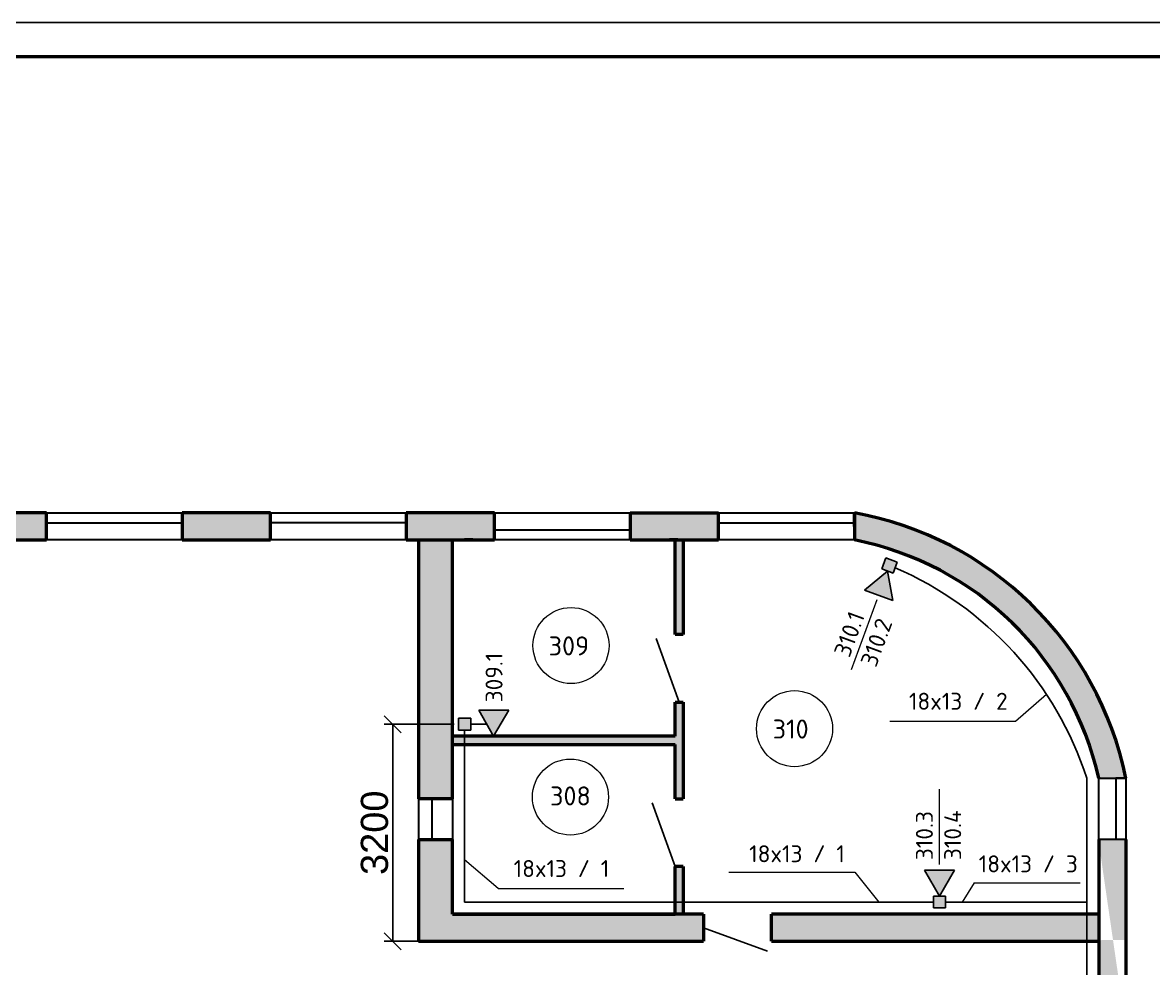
# Model space of a CAD drawing. Header units: millimetres. Extents: x -1090 to -245, y 2149 to 3399.
# Drawn here: x -549.2 to -382.7, y 2603.8 to 2743.1 of the extents above; entities that cross this region are included whole.
import ezdxf

# ---------------------------------------------------------------- set-up
doc = ezdxf.new("R2010")
doc.units = ezdxf.units.MM
for name, color, linetype, lineweight in [('LAN SKS', 200, 'Continuous', 25), ('lines', 246, 'Continuous', 9), ('Names', 40, 'Continuous', 13), ('NUM Room', 13, 'Continuous', 13), ('Окна', 2, 'Continuous', 30), ('Стенки', 3, 'Continuous', 50)]:
    doc.layers.add(name, color=color, linetype=linetype, lineweight=lineweight)
for name, color, linetype in [('Ramka', 7, 'Continuous'), ('rozetki', 7, 'Continuous'), ('размеры', 130, 'Continuous')]:
    doc.layers.add(name, color=color, linetype=linetype)
doc.styles.add('lenka', font='isocpeur.ttf')
doc.styles.get("Standard").update_dxf_attribs({"font": 'arial.ttf'})
doc.dimstyles.new('100', dxfattribs={"dimtxt": 4, "dimasz": 2.5, "dimexe": 1.25, "dimexo": 0.625, "dimtad": 1, "dimdec": 0, "dimlfac": 100, "dimtxsty": 'Standard', "dimblk": 'OBLIQUE', "dimcen": 2.5, "dimadec": 0, "dimazin": 0, "dimtfac": 1, "dimtdec": 0, "dimtmove": 0, "dimatfit": 3, "dimldrblk": 'OPEN90', "dimfxl": 1, "dimarcsym": 0})
pattern_1 = [(45, (0, 0), (-3.143089642374203, 3.143089642374203), []), (45, (3.143091, 0), (-3.143089642374203, 3.143089642374203), [5.556249999999999, -1.11125, 0, -1.11125])]

# ---------------------------------------------------------------- blocks, each defined once
blk = doc.blocks.new('_Oblique')
at = {"color": 0, "linetype": 'ByBlock', "lineweight": -2}
blk.add_line((-0.5, -0.5), (0.5, 0.5), dxfattribs=at)
blk = doc.blocks.new('*D37')
at = {"layer": 'размеры', "color": 0, "lineweight": -2, "transparency": 16777216}
for p, q in [((-485.6188798995645, 2639.732682319159), (-495.9307828290184, 2639.732682319159)), ((-494.6807828290184, 2639.732682319159), (-494.6807828290184, 2607.76855307141)), ((-484.0182960442889, 2607.76855307141), (-495.9307828290184, 2607.76855307141))]:
    blk.add_line(p, q, dxfattribs=at)
at = {"layer": 'размеры', "color": 0, "lineweight": -2, "transparency": 16777216, "xscale": 2.5, "yscale": 2.5, "zscale": 2.5}
for p, rotation in [((-494.6807828290184, 2639.732682319159), 90), ((-494.6807828290184, 2607.76855307141), 270)]:
    blk.add_blockref('_Oblique', p, dxfattribs=dict(at, rotation=rotation))
at = {"layer": 'размеры', "color": 0, "transparency": 16777216, "insert": (-497.3494390363858, 2623.750617695285), "char_height": 4, "attachment_point": 5, "rotation": 90}
blk.add_mtext('3200', dxfattribs=at)
blk = doc.blocks.new('_Open90')
at = {"color": 0, "linetype": 'ByBlock', "lineweight": -2}
for p, q in [((0, 0), (-1, 0)), ((-0.5, 0.5), (0, 0)), ((0, 0), (-0.5, -0.5))]:
    blk.add_line(p, q, dxfattribs=at)

msp = doc.modelspace()

# ---------------------------------------------------------------- hatches: boundary and pattern name
at = {"ltscale": 60}
h = msp.add_hatch(dxfattribs=at)
h.set_pattern_fill('ANSI35', color=0, scale=0.7, style=0)
h.set_pattern_definition([(45, (-878.6569104692226, 2585.96855533091), (-3.143089642374203, 3.143089642374203), []), (45, (-875.5138194692225, 2585.96855533091), (-3.143089642374203, 3.143089642374203), [5.556249999999999, -1.11125, 0, -1.11125])])
edge = h.paths.add_edge_path()
edge.add_line((-908.6883315013029, 2666.772592270163), (-908.6883315013029, 2670.772592270163))
edge.add_arc((-899.8032065013028, 2621.672592270163), 49.89744929618809, 100.2572301105515, 168.4390031005942)
edge.add_line((-948.6883315013038, 2631.67259227016), (-947.1883315013038, 2631.67259227016))
edge.add_line((-947.1883315013038, 2631.67259227016), (-944.6883315013029, 2631.672592270163))
edge.add_arc((-899.8270815013026, 2621.672592270163), 45.9622861872921, 101.11588012493479, 167.4336712769459, ccw=False)
h.paths.add_polyline_path([(-875.6883315013027, 2670.772592270162), (-888.6883315013029, 2670.772592270163), (-888.6883315013027, 2666.772592270162), (-875.6883315013029, 2666.772592270163)])
h.paths.add_polyline_path([(-842.6883315013027, 2670.772592270162), (-855.6883315013029, 2670.772592270163), (-855.6883315013027, 2666.772592270162), (-842.6883315013029, 2666.772592270163)])
h.paths.add_polyline_path([(-809.6883315013027, 2670.772592270162), (-822.688331501303, 2670.772592270163), (-822.688331501303, 2666.772592270162), (-809.6883315013029, 2666.772592270163)])
h.paths.add_polyline_path([(-776.6883315013029, 2670.772592270162), (-789.6883315013027, 2670.772592270163), (-789.6883315013029, 2666.772592270163), (-776.6883315013027, 2666.772592270162)])
h.paths.add_polyline_path([(-743.688331501303, 2670.772592270163), (-756.688331501303, 2670.772592270163), (-756.688331501303, 2666.772592270162), (-743.6883315013029, 2666.772592270163)])
h.paths.add_polyline_path([(-710.6883315013029, 2670.772592270162), (-723.6883315013027, 2670.772592270163), (-723.688331501303, 2666.772592270163), (-710.688331501303, 2666.772592270163)])
h.paths.add_polyline_path([(-677.6883315013029, 2670.772592270162), (-690.6883315013027, 2670.772592270163), (-690.6883315013029, 2666.772592270163), (-677.6883315013027, 2666.772592270162)])
h.paths.add_polyline_path([(-644.6883315013029, 2670.772592270162), (-657.6883315013027, 2670.772592270163), (-657.6883315013029, 2666.772592270163), (-644.6883315013027, 2666.772592270162)])
h.paths.add_polyline_path([(-611.6883315013029, 2670.772592270163), (-624.6883315013029, 2670.772592270162), (-624.6883315013027, 2666.772592270162), (-611.6883315013029, 2666.772592270163)])
h.paths.add_polyline_path([(-545.6883315013029, 2670.772592270163), (-578.6883315013029, 2670.772592270163), (-591.6883315013029, 2670.772592270162), (-591.6883315013029, 2666.772592270163), (-588.6883315013029, 2666.772592270163), (-578.6883315013029, 2666.772592270163), (-545.6883315013029, 2666.772592270163)])
h.paths.add_polyline_path([(-512.6883315013029, 2670.772592270163), (-525.6883315013029, 2670.772592270162), (-525.6883315013029, 2666.772592270162), (-512.6883315013029, 2666.772592270162)])
h.paths.add_polyline_path([(-479.6883315013029, 2670.772592270163), (-492.6883315013029, 2670.772592270162), (-492.6883315013028, 2666.772592270162), (-479.6883315013029, 2666.772592270162)])
h.paths.add_polyline_path([(-446.6883315013029, 2670.772592270163), (-459.6883315013029, 2670.772592270162), (-459.6883315013029, 2666.772592270162), (-446.6883315013029, 2666.772592270162)])
edge = h.paths.add_edge_path()
edge.add_line((-426.6883315013029, 2670.772592270163), (-426.6883315013028, 2666.772592270163))
edge.add_arc((-435.5495815013034, 2621.672592270163), 45.96228618729211, 12.56632872305289, 78.88411987506481, ccw=False)
edge.add_line((-390.6883315013029, 2631.672592270163), (-386.6883315013029, 2631.672592270163))
edge.add_arc((-435.573456501303, 2621.672592270163), 49.89744929618804, 11.56099689941001, 79.74276988944833)
h.paths.add_polyline_path([(-386.7740118344182, 2611.672592270163), (-386.6883315013029, 2611.672592270163), (-386.6883315013029, 2622.672592270163), (-390.6883315013029, 2622.672592270163), (-390.6883315013027, 2611.672592270162), (-438.8883315013027, 2611.672592270163), (-438.8883315013027, 2607.672592270163), (-386.7740118344182, 2607.951293855999), (-386.7740118344182, 2611.858393327387)])
edge = h.paths.add_edge_path()
edge.add_line((-386.6883315013029, 2561.872592270163), (-388.1883315013029, 2561.872592270163))
edge.add_line((-388.1883315013029, 2561.872592270163), (-390.6883315013029, 2561.872592270162))
edge.add_arc((-437.9799981679695, 2571.872592270162), 48.33737411269993, 283.50918028841426, 348.0604689175695, ccw=False)
edge.add_line((-426.6883315013029, 2524.872592270162), (-426.6883315013031, 2520.872592270163))
edge.add_arc((-437.9508315013034, 2571.872592270163), 52.22876512277552, 282.4529527938324, 348.9616859432564)
h.paths.add_polyline_path([(-446.6883315013029, 2524.872592270162), (-459.6883315013029, 2524.872592270162), (-459.6883315013029, 2520.872592270163), (-446.6883315013029, 2520.872592270163)])
h.paths.add_polyline_path([(-479.6883315013029, 2524.872592270162), (-492.6883315013029, 2524.872592270162), (-492.6883315013029, 2520.872592270163), (-479.6883315013029, 2520.872592270164)])
h.paths.add_polyline_path([(-512.6883315013029, 2524.872592270162), (-525.6883315013029, 2524.872592270162), (-525.6883315013029, 2520.872592270163), (-512.6883315013029, 2520.872592270163)])
h.paths.add_polyline_path([(-547.6883315013029, 2524.872592270162), (-560.6883315013027, 2524.872592270162), (-560.6883315013029, 2520.872592270163), (-547.6883315013027, 2520.872592270163)])
h.paths.add_polyline_path([(-580.6883315013029, 2524.872592270162), (-593.6883315013029, 2524.872592270162), (-593.6883315013029, 2520.872592270163), (-580.6883315013029, 2520.872592270163)])
h.paths.add_polyline_path([(-613.6883315013029, 2524.872592270162), (-617.6883315013029, 2524.872592270162), (-626.6883315013027, 2524.872592270162), (-626.6883315013029, 2520.872592270163), (-613.6883315013029, 2520.872592270163)])
h.paths.add_polyline_path([(-646.6883315013027, 2524.872592270162), (-659.6883315013029, 2524.872592270162), (-659.6883315013027, 2520.872592270163), (-646.6883315013029, 2520.872592270163)])
h.paths.add_polyline_path([(-679.6883315013029, 2524.872592270162), (-692.6883315013027, 2524.872592270162), (-692.6883315013029, 2520.872592270163), (-679.6883315013029, 2520.872592270163)])
h.paths.add_polyline_path([(-712.6883315013029, 2524.872592270162), (-725.6883315013029, 2524.872592270162), (-725.6883315013029, 2520.872592270163), (-712.6883315013027, 2520.872592270163)])
h.paths.add_polyline_path([(-745.688331501303, 2524.872592270162), (-758.6883315013029, 2524.872592270162), (-758.6883315013029, 2520.872592270163), (-745.6883315013027, 2520.872592270163)])
h.paths.add_polyline_path([(-778.6883315013029, 2524.872592270162), (-791.6883315013029, 2524.872592270162), (-791.6883315013029, 2520.872592270163), (-778.6883315013027, 2520.872592270163)])
h.paths.add_polyline_path([(-811.6883315013027, 2524.872592270162), (-824.6883315013027, 2524.872592270162), (-824.688331501303, 2520.872592270163), (-811.6883315013029, 2520.872592270163)])
h.paths.add_polyline_path([(-844.6883315013029, 2524.872592270162), (-857.6883315013027, 2524.872592270162), (-857.6883315013029, 2520.872592270163), (-844.6883315013029, 2520.872592270163)])
h.paths.add_polyline_path([(-877.6883315013029, 2524.872592270162), (-890.6883315013027, 2524.872592270162), (-890.6883315013029, 2520.872592270163), (-877.6883315013029, 2520.872592270163)])
edge = h.paths.add_edge_path()
edge.add_line((-944.6883315013029, 2561.872592270162), (-948.6883315013029, 2561.872592270162))
edge.add_arc((-896.7804367644613, 2571.872592270162), 52.86236407890796, 190.9043796654569, 254.7461321053236)
edge.add_line((-910.6883315013029, 2520.872592270163), (-910.6883315013029, 2522.872592270163))
edge.add_line((-910.6883315013029, 2522.872592270163), (-910.6883315013029, 2524.872592270162))
edge.add_arc((-896.6736256189499, 2571.872592270162), 49.04499955111487, 191.7647850316145, 253.39619653507282, ccw=False)
h.paths.add_polyline_path([(-399.1067978437732, 2585.872592270162), (-399.1067978437732, 2581.96855307141), (-390.6883315013029, 2581.872592270162), (-390.6883315013029, 2570.872592270162), (-386.6883315013029, 2570.872592270162), (-386.6883315013029, 2594.865492798775), (-390.7740118344182, 2622.858393327388), (-390.7512259685791, 2586.058393327387)])
h.paths.add_polyline_path([(-906.6348068167117, 2585.920574930286), (-906.6348068167117, 2582.016535731534), (-893.6569104692226, 2581.872592270162), (-893.6569104692227, 2585.872592270162)])
h.paths.add_polyline_path([(-906.6348068167118, 2582.016535731534), (-906.6348068167117, 2585.920574930286), (-944.7798577131641, 2586.058393327387), (-944.7740118344182, 2622.858393327388), (-948.7740118344182, 2622.858393327388), (-948.688331501303, 2570.872592270162), (-944.6883315013029, 2570.872592270162), (-944.688331501303, 2581.872592270162)])
h = msp.add_hatch(dxfattribs=at)
h.set_pattern_fill('ANSI35', color=0, scale=0.7, style=0)
h.set_pattern_definition(pattern_1)
h.paths.add_polyline_path([(-899.8176280059062, 2611.76855307141), (-944.6932960442891, 2611.76855307141), (-944.6932960442891, 2622.768553071411), (-948.6932960442891, 2622.768553071411), (-948.6932960442892, 2611.76855307141), (-948.755856636305, 2611.76855307141), (-948.7558566363051, 2607.76855307141), (-946.6932960442891, 2607.76855307141), (-916.3276193474021, 2607.76855307141), (-899.817628005906, 2607.76855307141)])
h.paths.add_polyline_path([(-870.693296044289, 2611.76855307141), (-886.817628005906, 2611.76855307141), (-886.817628005906, 2607.76855307141), (-870.6932960442891, 2607.76855307141)])
h.paths.add_polyline_path([(-761.1905317894943, 2611.76855307141), (-811.643296044289, 2611.76855307141), (-857.6932960442892, 2611.76855307141), (-857.693296044289, 2607.76855307141), (-811.643296044289, 2607.76855307141), (-761.1905317894943, 2607.767913911665)])
h.paths.add_polyline_path([(-672.7472249661205, 2611.76855307141), (-715.2932960442895, 2611.76855307141), (-748.1905913389728, 2611.767913910508), (-748.1905913389728, 2607.76855307141), (-672.7472249661205, 2607.76855307141)])
h.paths.add_polyline_path([(-655.4653671616898, 2611.76855307141), (-659.7472249661205, 2611.76855307141), (-659.7472249661205, 2607.76855307141), (-655.4653671616898, 2607.768553071409)])
h.paths.add_polyline_path([(-641.6932960442891, 2611.76855307141), (-648.6932960442891, 2611.76855307141), (-655.4653671616898, 2611.76855307141), (-655.4653671616898, 2611.768549481349), (-655.4653671616898, 2607.768553071409), (-641.6932960442891, 2607.76855307141)])
h.paths.add_polyline_path([(-605.6932960442891, 2611.76855307141), (-631.6932960442892, 2611.76855307141), (-631.6932960442892, 2607.76855307141), (-605.6932960442891, 2607.76855307141)])
h.paths.add_polyline_path([(-560.305649902064, 2615.76855307141), (-563.305649902064, 2615.76855307141), (-563.305649902064, 2612.76855307141), (-581.6932960442891, 2612.76855307141), (-581.6932960442891, 2666.86855307141), (-588.6932960442891, 2666.86855307141), (-588.6932960442891, 2611.76855307141), (-595.6932960442891, 2611.76855307141), (-595.6932960442892, 2607.76855307141), (-560.305649902064, 2607.76855307141)])
h.paths.add_polyline_path([(-560.305649902064, 2634.46855307141), (-563.305649902064, 2634.46855307141), (-563.305649902064, 2631.46855307141), (-563.305649902064, 2627.26855307141), (-560.305649902064, 2627.26855307141)], flags=17)
h.paths.add_polyline_path([(-560.3056499020639, 2652.46855307141), (-563.305649902064, 2652.46855307141), (-563.305649902064, 2649.46855307141), (-563.305649902064, 2645.96855307141), (-560.305649902064, 2645.96855307141)])
h.paths.add_polyline_path([(-560.305649902064, 2666.86855307141), (-563.305649902064, 2666.86855307141), (-563.305649902064, 2663.96855307141), (-560.305649902064, 2663.96855307141)], flags=17)
h.paths.add_polyline_path([(-485.893296044289, 2666.868553071411), (-490.893296044289, 2666.86855307141), (-490.8932960442899, 2628.76855307141), (-485.8932960442889, 2628.76855307141)])
h.paths.add_polyline_path([(-485.8932960442889, 2622.76855307141), (-490.8932960442899, 2622.768553071409), (-490.8932960442889, 2607.76855307141), (-475.8932960442889, 2607.768553071409), (-448.8932960442889, 2607.76855307141), (-448.8932960442889, 2611.76855307141), (-465.8932960442899, 2611.76855307141), (-485.8932960442889, 2611.76855307141)])
h.paths.add_polyline_path([(-409.1067978437732, 2585.96855307141), (-499.6932960442891, 2585.96855307141), (-529.6932960442891, 2585.96855307141), (-529.6932960442891, 2581.96855307141), (-499.6932960442891, 2581.96855307141), (-417.3932960442889, 2581.96855307141), (-409.1067978437732, 2581.96855307141), (-409.1067978437732, 2583.96855307141)])
h.paths.add_polyline_path([(-542.6932960442891, 2585.96855307141), (-588.6932960442891, 2585.96855307141), (-623.9911051667023, 2585.96855307141), (-627.5449313562772, 2581.96855307141), (-575.6932960442891, 2581.96855307141), (-558.6932960442891, 2581.96855307141), (-542.6932960442891, 2581.96855307141)])
h.paths.add_polyline_path([(-623.9911051667025, 2585.96855307141), (-634.9932960442893, 2585.96855307141), (-634.9932960442893, 2581.96855307141), (-627.5449313562774, 2581.96855307141)])
h.paths.add_polyline_path([(-647.9932960442893, 2585.96855307141), (-652.2153616917357, 2585.96855307141), (-652.2153616917357, 2581.982534469041), (-647.9932960442893, 2581.982534469041)])
h.paths.add_polyline_path([(-652.2153616917357, 2585.96855307141), (-660.0812257211755, 2585.96855307141), (-657.4930853707349, 2581.982534469041), (-652.2153616917357, 2581.982534469041)])
h.paths.add_polyline_path([(-660.0812257211757, 2585.96855307141), (-668.3772825688811, 2585.96855307141), (-668.377282568881, 2581.982534469041), (-657.4930853707353, 2581.982534469041)])
h.paths.add_polyline_path([(-683.3772230194028, 2585.954940585837), (-683.3772230194027, 2585.96855307141), (-878.6569071866907, 2585.955458240475), (-878.6569071866905, 2581.981647902345), (-683.3772230194027, 2581.994251617577), (-683.3772230194027, 2581.982165556982)])
h.paths.add_polyline_path([(-878.6569071866905, 2585.955458240475), (-878.6569071866905, 2585.96855307141), (-878.6569071866905, 2581.96855307141), (-878.6569071866907, 2581.981647902346)])
h = msp.add_hatch(dxfattribs=at)
h.set_pattern_fill('ANSI35', color=0, scale=0.7, style=0)
h.set_pattern_definition(pattern_1)
h.paths.add_polyline_path([(-909.6932960442902, 2647.660727980052), (-910.893296044289, 2647.660727980052), (-910.893296044289, 2629.76855307141), (-909.69329604429, 2629.76855307141)])
h.paths.add_polyline_path([(-909.6932960442898, 2619.76855307141), (-910.893296044289, 2619.76855307141), (-910.893296044289, 2611.76855307141), (-909.6932960442891, 2611.76855307141)])
h.paths.add_polyline_path([(-877.6932960442883, 2666.86855307141), (-878.8932960442888, 2666.86855307141), (-878.893296044289, 2613.570186277336), (-877.693296044289, 2613.570186277335)])
h.paths.add_polyline_path([(-877.6932960442892, 2613.570186277336), (-878.8932960442891, 2613.570186277336), (-878.8932960442888, 2611.76855307141), (-877.6932960442891, 2611.76855307141)])
h.paths.add_polyline_path([(-846.0932960442886, 2666.86855307141), (-847.2932960442886, 2666.86855307141), (-847.2932960442886, 2627.66855307141), (-847.2932960442886, 2613.570186277335), (-846.0932960442889, 2613.570186277336), (-846.0932960442888, 2628.86855307141), (-846.0932960442888, 2632.373776329521), (-846.1102380723969, 2632.383735621469), (-846.0932960442888, 2632.393432295872)])
h.paths.add_polyline_path([(-846.0932960442888, 2613.570186277336), (-847.2932960442886, 2613.570186277336), (-847.2932960442885, 2611.76855307141), (-846.0932960442888, 2611.76855307141)])
h.paths.add_polyline_path([(-778.1932960442891, 2666.86855307141), (-783.1932960442891, 2666.86855307141), (-783.1932960442892, 2638.96855307141), (-778.1932960442891, 2638.96855307141), (-778.1932960442891, 2640.16855307141)])
h.paths.add_polyline_path([(-778.1932960442892, 2627.66855307141), (-783.1932960442891, 2627.66855307141), (-783.1932960442891, 2613.570186277336), (-778.1932960442892, 2613.570186277336)])
h.paths.add_polyline_path([(-778.1932960442891, 2613.570186277336), (-783.1932960442892, 2613.570186277336), (-783.1932960442891, 2611.76855307141), (-780.6932960442891, 2611.76855307141), (-778.1932960442891, 2611.76855307141)])
h.paths.add_polyline_path([(-764.1932960442891, 2640.16855307141), (-778.1932960442891, 2640.168553071411), (-778.1932960442891, 2638.96855307141), (-764.1932960442891, 2638.96855307141)])
h.paths.add_polyline_path([(-744.9932960442893, 2640.168553071411), (-754.1932960442891, 2640.16855307141), (-754.1932960442891, 2638.96855307141), (-744.9932960442894, 2638.96855307141)])
h.paths.add_polyline_path([(-743.7932960442895, 2666.868553071411), (-744.9932960442893, 2666.86855307141), (-744.9932960442892, 2633.96855307141), (-743.7932960442895, 2633.96855307141)])
h.paths.add_polyline_path([(-743.7932960442895, 2623.96855307141), (-744.9932960442893, 2623.96855307141), (-744.9932960442893, 2613.570186277336), (-743.7932960442895, 2613.570186277336)])
h.paths.add_polyline_path([(-743.7932960442896, 2613.570186277336), (-744.9932960442893, 2613.570186277336), (-744.9932960442893, 2611.76855307141), (-743.7932960442895, 2611.76855307141)])
h.paths.add_polyline_path([(-714.0932960442896, 2666.86855307141), (-715.2932960442895, 2666.86855307141), (-715.2932960442896, 2648.342940444974), (-714.0932960442897, 2648.342940444973)])
h.paths.add_polyline_path([(-714.0932960442894, 2648.342940444973), (-715.291471391236, 2648.342940444973), (-715.2932960442895, 2648.341867831214), (-715.2932960442894, 2613.570186277336), (-714.0932960442897, 2613.570186277336)])
h.paths.add_polyline_path([(-714.0932960442897, 2613.570186277336), (-715.2932960442896, 2613.570186277336), (-715.2932960442895, 2611.76855307141), (-714.0932960442897, 2611.76855307141)])
h.paths.add_polyline_path([(-648.6932960442891, 2666.868553071411), (-653.6932960442891, 2666.868553071411), (-653.6932960442891, 2611.76855307141), (-649.6932960442891, 2611.76855307141), (-648.6932960442891, 2611.76855307141)])
h.paths.add_polyline_path([(-451.893296044289, 2642.96855307141), (-453.0932960442888, 2642.96855307141), (-453.0932960442888, 2637.96855307141), (-484.1212149380991, 2637.96855307141), (-484.1212149380991, 2636.76855307141), (-453.0932960442888, 2636.76855307141), (-453.0932960442887, 2628.76855307141), (-451.8932960442889, 2628.76855307141)])
h.paths.add_polyline_path([(-451.8932960442889, 2666.86855307141), (-453.0932960442888, 2666.86855307141), (-453.0932960442888, 2652.96855307141), (-451.8932960442889, 2652.96855307141)])
h.paths.add_polyline_path([(-484.121214938099, 2637.96855307141), (-485.8932960442888, 2637.96855307141), (-485.8932960442888, 2636.76855307141), (-484.121214938099, 2636.76855307141)])
h.paths.add_polyline_path([(-451.8932960442889, 2618.76855307141), (-453.0932960442888, 2618.76855307141), (-453.0932960442888, 2613.540615371719), (-451.8932960442889, 2613.540615371719)])
h.paths.add_polyline_path([(-451.8932960442889, 2613.540615371719), (-453.0932960442888, 2613.540615371719), (-453.0932960442888, 2611.76855307141), (-451.8932960442889, 2611.76855307141)])
at = {"layer": 'rozetki'}
h = msp.add_hatch(color=0, dxfattribs=at)
h.paths.add_polyline_path([(-906.983045286308, 2646.807919529017), (-906.9830452863089, 2647.660727980052), (-906.9854855264384, 2647.662162463793), (-906.9830452863089, 2647.663559121493), (-906.9830452863098, 2648.551852883668), (-908.7832111193848, 2648.551852883668), (-908.7832111193857, 2646.807919529017)])
h.paths.add_polyline_path([(-881.6109212779766, 2657.075909490216), (-879.8107554449007, 2657.075909490216), (-879.8107554449007, 2658.819842844867), (-881.6109212779784, 2658.819842844867)])
h.paths.add_polyline_path([(-848.2132963289869, 2648.350652551297), (-850.0134621620637, 2648.350652551297), (-850.0134621620637, 2646.606719196646), (-848.2132963289869, 2646.606719196646)])
h.paths.add_polyline_path([(-843.3848743210328, 2614.46003064423), (-845.1850401541105, 2614.46003064423), (-845.1850401541105, 2612.716097289579), (-843.3848743210337, 2612.716097289579)])
h.paths.add_polyline_path([(-812.5651366020129, 2614.640996923172), (-814.3653024350897, 2614.640996923172), (-814.3653024350888, 2612.897063568521), (-812.5651366020129, 2612.897063568521)])
h.paths.add_polyline_path([(-784.0835701713249, 2654.145734512584), (-784.0835701713258, 2655.889667867235), (-785.8837360044017, 2655.889667867235), (-785.8837360044017, 2654.145734512584)])
h.paths.add_polyline_path([(-713.183444275136, 2649.209353218853), (-713.1834442751388, 2647.465419864202), (-711.3832784420601, 2647.465419864202), (-711.3832784420601, 2649.209353218853)])
h.paths.add_polyline_path([(-695.3485899017069, 2614.397559042186), (-697.1487557347828, 2614.397559042186), (-697.1487557347828, 2612.653625687535), (-695.348589901705, 2612.653625687535)])
h.paths.add_polyline_path([(-654.5670508638459, 2649.172509197314), (-656.3672166969227, 2649.172509197314), (-656.3672166969227, 2647.428575842664), (-654.567050863845, 2647.428575842664)])
h.paths.add_polyline_path([(-483.1937140664868, 2640.604635551021), (-484.9938798995645, 2640.604635551021), (-484.9938798995645, 2638.86070219637), (-483.1937140664868, 2638.86070219637)])
h.paths.add_polyline_path([(-420.3731862426966, 2663.622077554489), (-422.0634093753688, 2664.241547318366), (-422.6635285219345, 2662.604122341339), (-420.9733053892624, 2661.984652577463)])
h.paths.add_polyline_path([(-413.2484090285088, 2614.425088913012), (-415.0485748615865, 2614.425088913012), (-415.0485748615874, 2612.681155558361), (-413.2484090285097, 2612.681155558361)])
h.paths.add_polyline_path([(-421.2795403126993, 2532.660343861174), (-419.4793744796216, 2532.660343861174), (-419.4793744796216, 2534.404277215825), (-421.2795403126984, 2534.404277215825)])
h.paths.add_polyline_path([(-493.1649762508196, 2531.772353769015), (-493.1649762508196, 2533.516287123666), (-494.9651420838964, 2533.516287123666), (-494.9651420838964, 2531.772353769015)])
h.paths.add_polyline_path([(-618.0196339999247, 2579.323693095366), (-618.0196339999247, 2581.067626450017), (-619.8197998330015, 2581.067626450017), (-619.8197998330015, 2579.323693095366)])
h.paths.add_polyline_path([(-717.2762253289038, 2581.056902738872), (-719.0763911619806, 2581.056902738872), (-719.0763911619806, 2579.312969384221), (-717.2762253289038, 2579.312969384221)])
h.paths.add_polyline_path([(-747.352799622623, 2555.447132351407), (-747.352799622623, 2557.191065706058), (-749.1529654556989, 2557.191065706058), (-749.1529654557035, 2555.447132351407)])
h.paths.add_polyline_path([(-717.2903745848262, 2525.916417548919), (-717.2903745848262, 2527.66035090357), (-719.0905404179039, 2527.66035090357), (-719.090540417902, 2525.916417548919)])
h.paths.add_polyline_path([(-850.0004588335141, 2570.619791639513), (-850.0004588335141, 2568.875858284862), (-848.2002930004364, 2568.875858284862), (-848.2002930004373, 2570.619791639513)])
h.paths.add_polyline_path([(-849.9817615505817, 2543.156297879229), (-849.9817615505826, 2541.412364524578), (-848.1815957175049, 2541.412364524578), (-848.1815957175049, 2543.156297879229)])
h.paths.add_polyline_path([(-882.9382224710889, 2525.897416421078), (-882.9382224710889, 2527.641349775729), (-884.7383883041648, 2527.641349775729), (-884.7383883041657, 2525.897416421078)])
h.paths.add_polyline_path([(-895.6532934990855, 2581.081931505623), (-897.4534593321623, 2581.081931505623), (-897.4534593321623, 2579.337998150972), (-895.6532934990864, 2579.337998150972)])
at = {"layer": 'rozetki', "lineweight": 9}
h = msp.add_hatch(color=0, dxfattribs=at)
h.paths.add_polyline_path([(-910.9244464016065, 2647.668267684744), (-914.7306639996841, 2649.846734897554), (-914.7306639996841, 2645.430800479588)])
h.paths.add_polyline_path([(-903.1792679283608, 2649.840629676604), (-906.9830452863089, 2647.663559121493), (-906.9830452863089, 2647.660727980052), (-903.1792679283608, 2645.424695258639)])
h.paths.add_polyline_path([(-881.619361043181, 2657.85877087144), (-885.4255786412605, 2660.03723808425), (-885.4255786412596, 2655.621303666286)])
h.paths.add_polyline_path([(-850.0219019272672, 2647.38958057787), (-853.8281195253467, 2649.56804779068), (-853.8281195253467, 2645.152113372715)])
h.paths.add_polyline_path([(-842.3040204743183, 2634.56220283428), (-846.0932960442879, 2632.393432295872), (-846.0932960442897, 2632.373776329521), (-842.3040204743193, 2630.146268416315)])
h.paths.add_polyline_path([(-842.2123393171678, 2654.45329732364), (-846.0185569152454, 2652.274830110829), (-842.2123393171678, 2650.037362905674)])
h.paths.add_polyline_path([(-811.2444774375954, 2618.454193121262), (-815.6604118555606, 2618.454193121262), (-813.4819446427509, 2614.647975523185)])
h.paths.add_polyline_path([(-789.6983933676838, 2657.107063106619), (-789.6983933676838, 2652.691128688652), (-785.8921757696071, 2654.928595893808)])
h.paths.add_polyline_path([(-715.2933918521276, 2648.341811511025), (-719.0996094502043, 2650.520278723835), (-719.0996094502052, 2646.10434430587)])
h.paths.add_polyline_path([(-707.5595363685097, 2650.521407657784), (-711.3657539665865, 2648.342940444973), (-707.5595363685097, 2646.105473239818)])
h.paths.add_polyline_path([(-696.2653979424458, 2614.404537642198), (-694.0279307372903, 2618.210755240275), (-698.4438651552546, 2618.210755240275)])
h.paths.add_polyline_path([(-656.3756564621272, 2648.211437223888), (-660.1818740602048, 2650.389904436697), (-660.1818740602048, 2645.973970018732)])
h.paths.add_polyline_path([(-477.5764055043965, 2641.78551983617), (-481.9923399223608, 2641.78551983617), (-479.813872709552, 2637.979302238094)])
h.paths.add_polyline_path([(-421.8213734006204, 2662.292976451652), (-425.1765822833904, 2659.468868600638), (-421.0303451043164, 2657.949265350243)])
h.paths.add_polyline_path([(-411.9277498640931, 2618.238285111102), (-416.3436842820574, 2618.238285111102), (-414.1652170692487, 2614.432067513025)])
h.paths.add_polyline_path([(-425.0941976759805, 2535.621672455208), (-425.0941976759796, 2531.205738037243), (-421.2879800779037, 2533.443205242398)])
h.paths.add_polyline_path([(-494.9735818491017, 2532.555215150239), (-498.7797994471794, 2534.733682363049), (-498.7797994471794, 2530.317747945084)])
h.paths.add_polyline_path([(-616.8976059202059, 2557.941381728), (-620.69329604429, 2555.76893985566), (-620.69329604429, 2555.756725988861), (-616.8976059202068, 2553.525447310034)])
h.paths.add_polyline_path([(-665.5213585154934, 2534.533354306997), (-661.7151409174157, 2536.770821512152), (-665.5213585154952, 2538.949288724962)])
h.paths.add_polyline_path([(-715.9697154204096, 2531.47354710166), (-720.3856498383739, 2531.47354710166), (-718.2071826255651, 2527.667329503584)])
h.paths.add_polyline_path([(-743.5290575490726, 2554.087185727022), (-743.5290575490726, 2558.503120144988), (-747.3352751471512, 2556.324652932178)])
h.paths.add_polyline_path([(-718.1785985761735, 2579.31062718543), (-720.3570657889823, 2575.504409587354), (-715.941131371018, 2575.504409587354)])
h.paths.add_polyline_path([(-849.9902013157862, 2542.195225905802), (-853.7964189138638, 2544.373693118612), (-853.7964189138647, 2539.957758700646)])
h.paths.add_polyline_path([(-853.8151161967962, 2571.837186878896), (-853.8151161967962, 2567.421252460931), (-850.0088985987186, 2569.658719666086)])
h.paths.add_polyline_path([(-918.3582413169706, 2581.951160215495), (-920.5367085297794, 2578.144942617419), (-916.1207741118142, 2578.144942617419)])
h.paths.add_polyline_path([(-881.6175633066723, 2531.454545973819), (-886.0334977246357, 2531.454545973819), (-883.8550305118279, 2527.648328375742)])

# ---------------------------------------------------------------- linework, layer by layer
at = {"color": 0}
for p, q in [((-452.4932960442893, 2642.96855307141), (-455.8762103516374, 2652.378967025596)), ((-453.0932960442888, 2618.76855307141), (-456.4740238531031, 2628.17975275491)), ((-448.8932960442889, 2609.76855307141), (-439.5037657705607, 2606.3280994329))]:
    msp.add_line(p, q, dxfattribs=at)
at = {"layer": 'LAN SKS', "color": 0}
for p, q in [((-480.821944883216, 2639.740605793627), (-483.1937140664877, 2639.740605793627)), ((-484.121214938099, 2613.540615371719), (-484.121214938099, 2638.86070219637)), ((-392.4655074389166, 2613.540615371719), (-392.4655074389166, 2631.768553071399)), ((-484.121214938099, 2613.540615371719), (-415.0485748615865, 2613.540615371719)), ((-413.2484090285097, 2613.540615371719), (-405.399155566126, 2613.540615371719)), ((-405.399155566126, 2613.540615371719), (-392.4655074389166, 2613.540615371719)), ((-392.4655074389166, 2580.196476959612), (-392.4655074389166, 2613.540615371719))]:
    msp.add_line(p, q, dxfattribs=at)
msp.add_arc((-440.586959602736, 2616.302035838915), 50.54589314333561, 17.81771004676919, 66.81505253355112, dxfattribs=at)
at = {"layer": 'lines', "color": 0}
for p, q in [((-423.3650652499482, 2658.074779801567), (-427.1543697694106, 2647.735663142427)), ((-402.9420518518727, 2640.197158156803), (-398.4174464765865, 2644.169929127806)), ((-421.469167425932, 2640.197158156803), (-402.9420518518727, 2640.197158156803)), ((-414.1504884983533, 2619.089521658453), (-414.1504884983533, 2630.165626963658)), ((-479.1734582629269, 2615.562314887758), (-484.121214938099, 2619.747536311956)), ((-445.1585334550346, 2617.936148888761), (-426.6314178809753, 2617.936148888761)), ((-426.6314178809753, 2617.936148888761), (-423.0745955910361, 2613.540615371719)), ((-409.0633594515693, 2616.354450538577), (-410.8248083290091, 2613.540615371719)), ((-409.0633594515693, 2616.354450538577), (-393.422272019392, 2616.354450538577)), ((-479.1734582629269, 2615.562314887758), (-460.6463426888677, 2615.562314887758))]:
    msp.add_line(p, q, dxfattribs=at)
at = {"layer": 'NUM Room', "color": 0}
for centre in [(-468.4218932533295, 2651.320262761282), (-435.5027105235022, 2639.076628422064), (-468.5087405685517, 2629.011867519137)]:
    msp.add_circle(centre, 5.6, dxfattribs=at)
at = {"layer": 'Ramka', "color": 0, "linetype": 'Continuous'}
msp.add_line((-1086.198209828322, 2743.055982746661), (-245.1982098283224, 2743.055982746661), dxfattribs=at)
at = {"layer": 'Ramka', "color": 0, "lineweight": 50}
msp.add_line((-1066.198209828322, 2738.055982746661), (-250.1982098283224, 2738.055982746661), dxfattribs=at)
at = {"layer": 'rozetki', "color": 0}
for p, q in [((-422.0634093753688, 2664.241547318366), (-422.6635192682779, 2662.60414758994)), ((-422.0634093753688, 2664.241547318366), (-420.3731862426966, 2663.622077554489)), ((-420.9733053892624, 2661.984652577463), (-420.3731862426966, 2663.622077554489)), ((-425.1765822833913, 2659.468868600638), (-421.8213734006204, 2662.292976451652)), ((-422.6635285219363, 2662.604122341341), (-420.9733053892624, 2661.984652577463)), ((-421.0303451043155, 2657.949265350243), (-421.8213734006204, 2662.292976451652)), ((-425.1765822833913, 2659.468868600638), (-421.0303451043155, 2657.949265350243)), ((-481.9923399223608, 2641.78551983617), (-477.5764055043965, 2641.78551983617)), ((-481.9923399223608, 2641.78551983617), (-479.813872709552, 2637.979302238094)), ((-477.5764055043965, 2641.78551983617), (-479.813872709552, 2637.979302238094)), ((-484.9938798995645, 2640.604635551021), (-484.9938798995645, 2638.860729087297)), ((-484.9938798995645, 2640.604635551021), (-483.1937140664877, 2640.604635551021)), ((-483.1937140664877, 2638.86070219637), (-483.1937140664877, 2640.604635551021)), ((-484.9938798995672, 2638.86070219637), (-483.1937140664877, 2638.86070219637)), ((-416.3436842820574, 2618.238285111102), (-411.9277498640931, 2618.238285111102)), ((-416.3436842820574, 2618.238285111102), (-414.1652170692487, 2614.432067513026)), ((-411.9277498640931, 2618.238285111102), (-414.1652170692487, 2614.432067513026)), ((-415.0485748615865, 2614.425088913012), (-415.0485748615865, 2612.681182449288)), ((-415.0485748615865, 2614.425088913012), (-413.2484090285097, 2614.425088913012)), ((-413.2484090285097, 2612.681155558361), (-413.2484090285097, 2614.425088913012)), ((-415.0485748615893, 2612.681155558361), (-413.2484090285097, 2612.681155558361))]:
    msp.add_line(p, q, dxfattribs=at)
at = {"layer": 'Окна', "color": 0}
for p, q in [((-545.6932960442891, 2670.86855307141), (-525.6932960442891, 2670.86855307141)), ((-512.6932960442891, 2670.86855307141), (-492.6932960442891, 2670.86855307141)), ((-479.6932960442891, 2670.86855307141), (-459.6932960442891, 2670.86855307141)), ((-446.6932960442891, 2670.86855307141), (-426.6932960442891, 2670.86855307141)), ((-545.6932960442891, 2669.36855307141), (-525.6932960442891, 2669.36855307141)), ((-492.6932960442891, 2669.36855307141), (-512.6932960442891, 2669.36855307141)), ((-479.6932960442891, 2668.36855307141), (-459.6932960442891, 2668.36855307141)), ((-446.6932960442891, 2669.36855307141), (-426.6932960442891, 2669.36855307141)), ((-525.6932960442891, 2666.86855307141), (-545.6932960442891, 2666.86855307141)), ((-492.6932960442891, 2666.86855307141), (-512.6932960442891, 2666.86855307141)), ((-459.6932960442891, 2666.86855307141), (-479.6932960442891, 2666.86855307141)), ((-426.6932960442891, 2666.86855307141), (-446.6932960442891, 2666.86855307141)), ((-390.6932960442891, 2631.76855307141), (-386.6932960442891, 2631.768553071411)), ((-390.6932960442891, 2622.768553071411), (-390.6932960442891, 2631.76855307141)), ((-386.6932960442891, 2631.76855307141), (-388.1932960442891, 2631.76855307141)), ((-388.1932960442891, 2631.76855307141), (-388.1932960442891, 2622.768553071411)), ((-386.6932960442891, 2631.768553071411), (-386.6932960442891, 2622.768553071411)), ((-490.8932960442899, 2628.76855307141), (-490.8932960442899, 2622.76855307141)), ((-488.8932960442899, 2622.76855307141), (-488.8932960442899, 2628.76855307141)), ((-485.8932960442889, 2628.76855307141), (-485.8932960442889, 2622.76855307141)), ((-386.6932960442891, 2622.768553071411), (-390.6932960442891, 2622.768553071411))]:
    msp.add_line(p, q, dxfattribs=at)
at = {"layer": 'Стенки', "color": 0}
for p, q in [((-545.6932960442891, 2670.86855307141), (-578.6932960442891, 2670.86855307141)), ((-545.6932960442891, 2666.86855307141), (-545.6932960442891, 2670.86855307141)), ((-525.6932960442891, 2670.86855307141), (-525.6932960442891, 2666.86855307141)), ((-512.6932960442891, 2670.86855307141), (-525.6932960442891, 2670.86855307141)), ((-512.6932960442891, 2666.86855307141), (-512.6932960442891, 2670.86855307141)), ((-492.6932960442891, 2670.86855307141), (-492.6932960442891, 2666.86855307141)), ((-479.6932960442891, 2670.86855307141), (-492.6932960442891, 2670.86855307141)), ((-479.6932960442891, 2666.86855307141), (-479.6932960442891, 2670.86855307141)), ((-459.6932960442891, 2670.86855307141), (-459.6932960442891, 2666.86855307141)), ((-459.6932960442891, 2670.86855307141), (-446.6932960442891, 2670.86855307141)), ((-446.6932960442891, 2666.86855307141), (-446.6932960442891, 2670.86855307141)), ((-426.6932960442891, 2668.86855307141), (-426.6932960442891, 2670.86855307141)), ((-426.6932960442891, 2670.86855307141), (-426.6932960442891, 2666.86855307141)), ((-578.6932960442891, 2666.86855307141), (-545.6932960442891, 2666.86855307141)), ((-525.6932960442891, 2666.86855307141), (-512.6932960442891, 2666.86855307141)), ((-492.6932960442891, 2666.86855307141), (-479.6932960442891, 2666.86855307141)), ((-490.8932960442889, 2666.86855307141), (-490.8932960442899, 2628.76855307141)), ((-485.8932960442889, 2628.76855307141), (-485.8932960442889, 2666.86855307141)), ((-482.8932960442889, 2666.86855307141), (-484.0932960442888, 2666.86855307141)), ((-459.6932960442891, 2666.86855307141), (-446.6932960442891, 2666.86855307141)), ((-452.6932960442891, 2666.86855307141), (-453.8932960442889, 2666.86855307141)), ((-453.0932960442888, 2652.96855307141), (-453.0932960442888, 2666.86855307141)), ((-453.0932960442888, 2666.86855307141), (-451.8932960442889, 2666.86855307141)), ((-451.8932960442889, 2666.86855307141), (-451.8932960442889, 2652.96855307141)), ((-451.8932960442889, 2652.96855307141), (-453.0932960442888, 2652.96855307141)), ((-453.0932960442888, 2637.96855307141), (-453.0932960442888, 2642.96855307141)), ((-453.0932960442888, 2642.96855307141), (-451.8932960442889, 2642.96855307141)), ((-451.8932960442889, 2642.96855307141), (-451.8932960442889, 2628.76855307141)), ((-453.0932960442888, 2637.96855307141), (-485.8932960442889, 2637.96855307141)), ((-485.8932960442889, 2636.76855307141), (-453.0932960442888, 2636.76855307141)), ((-453.0932960442888, 2628.76855307141), (-453.0932960442888, 2636.76855307141)), ((-485.8932960442889, 2628.76855307141), (-490.8932960442899, 2628.76855307141)), ((-453.0932960442888, 2628.76855307141), (-451.8932960442889, 2628.76855307141)), ((-490.8932960442899, 2622.76855307141), (-490.8932960442889, 2607.76855307141)), ((-490.8932960442899, 2622.76855307141), (-485.8932960442889, 2622.76855307141)), ((-485.8932960442889, 2611.76855307141), (-485.8932960442889, 2622.76855307141)), ((-390.6932960442891, 2622.768553071411), (-390.6932960442891, 2611.76855307141)), ((-386.6932960442891, 2622.768553071411), (-386.6932960442891, 2581.96855307141)), ((-453.0932960442888, 2611.76855307141), (-453.0932960442888, 2618.76855307141)), ((-451.8932960442889, 2618.76855307141), (-453.0932960442888, 2618.76855307141)), ((-451.8932960442889, 2618.76855307141), (-451.8932960442889, 2611.76855307141)), ((-475.8932960442899, 2611.768553071409), (-485.8932960442889, 2611.76855307141)), ((-485.8932960442889, 2611.76855307141), (-453.0932960442888, 2611.76855307141)), ((-485.8932960442889, 2611.76855307141), (-453.0932960442888, 2611.76855307141)), ((-455.8932960442889, 2611.76855307141), (-475.8932960442899, 2611.768553071409)), ((-448.8932960442889, 2611.76855307141), (-465.8932960442899, 2611.76855307141)), ((-453.8932960442889, 2611.76855307141), (-465.8932960442899, 2611.76855307141)), ((-448.8932960442889, 2611.76855307141), (-448.8932960442889, 2607.76855307141)), ((-390.6932960442891, 2611.76855307141), (-438.8932960442889, 2611.76855307141)), ((-438.8932960442889, 2607.76855307141), (-438.8932960442889, 2611.76855307141)), ((-422.8932960442889, 2611.76855307141), (-437.7932960442886, 2611.76855307141)), ((-390.6932935183722, 2611.768552366201), (-390.6932935183722, 2581.96855307141)), ((-490.8932960442889, 2607.76855307141), (-475.8932960442889, 2607.768553071409)), ((-475.8932960442889, 2607.768553071409), (-448.8932960442889, 2607.76855307141)), ((-438.8932960442889, 2607.76855307141), (-390.6708354897683, 2607.76855307141))]:
    msp.add_line(p, q, dxfattribs=at)
for centre, radius, start, end in [((-435.5784210442889, 2621.76855307141), 49.89744929618786, 11.56099689940612, 79.74276988943697), ((-435.5545460442891, 2621.76855307141), 45.9622861872918, 12.56632872302824, 78.88411987506265)]:
    msp.add_arc(centre, radius, start, end, dxfattribs=at)

# ---------------------------------------------------------------- texts
at = {"layer": 'Names', "color": 0, "char_height": 2.5, "width": 2.647152946283313, "attachment_point": 1, "style": 'lenka'}
for s, insert, rotation in [('310.1{\\C256;\\P}310.2', (-429.7691091467032, 2650.275646172774), 69.8720253956575), ('309.1', (-481.0044327472679, 2642.964356974542), 90), ('310.3\\P310.4', (-417.628279748671, 2619.722710952527), 90)]:
    msp.add_mtext(s, dxfattribs=dict(at, insert=insert, rotation=rotation))
at = {"layer": 'Names', "color": 0, "char_height": 2.5, "attachment_point": 1, "style": 'lenka'}
for s, insert, width in [('18x13 / 2', (-418.6572649134814, 2644.366141609396), 15.03723495572194), ('18x13 / 1', (-442.1855969303306, 2621.907209865603), 16.63211625634358), ('18x13 / 1', (-476.8708472848139, 2619.731298340352), 16.0603984160698), ('18x13 / 3', (-408.3747455216053, 2620.418071711579), 14.90534553244652)]:
    msp.add_mtext(s, dxfattribs=dict(at, insert=insert, width=width))
at = {"layer": 'NUM Room', "color": 0, "char_height": 2.8, "attachment_point": 1, "style": 'lenka'}
for s, insert, width in [('309', (-471.7141565790798, 2652.666117262107), 8.170648734901624), ('310', (-438.7193361149111, 2640.422482922889), 8.170648734901624), ('308', (-471.505968422518, 2630.572689968263), 9.023575256195182)]:
    msp.add_mtext(s, dxfattribs=dict(at, insert=insert, width=width))

# ---------------------------------------------------------------- dimensions: what is measured, and where the dimension line sits
at = {"layer": 'размеры', "color": 0}
dim = msp.add_linear_dim(base=(-494.6807828290184, 2607.76855307141), p1=(-484.9938798995645, 2639.732682319159), p2=(-483.3932960442889, 2607.76855307141), angle=90, text='3200', dimstyle='100', dxfattribs=at)
dim.commit()
dim.dimension.update_dxf_attribs({"geometry": '*D37', "text_midpoint": (-497.3494390363858, 2623.750617695285)})

doc.saveas('drawing.dxf')
